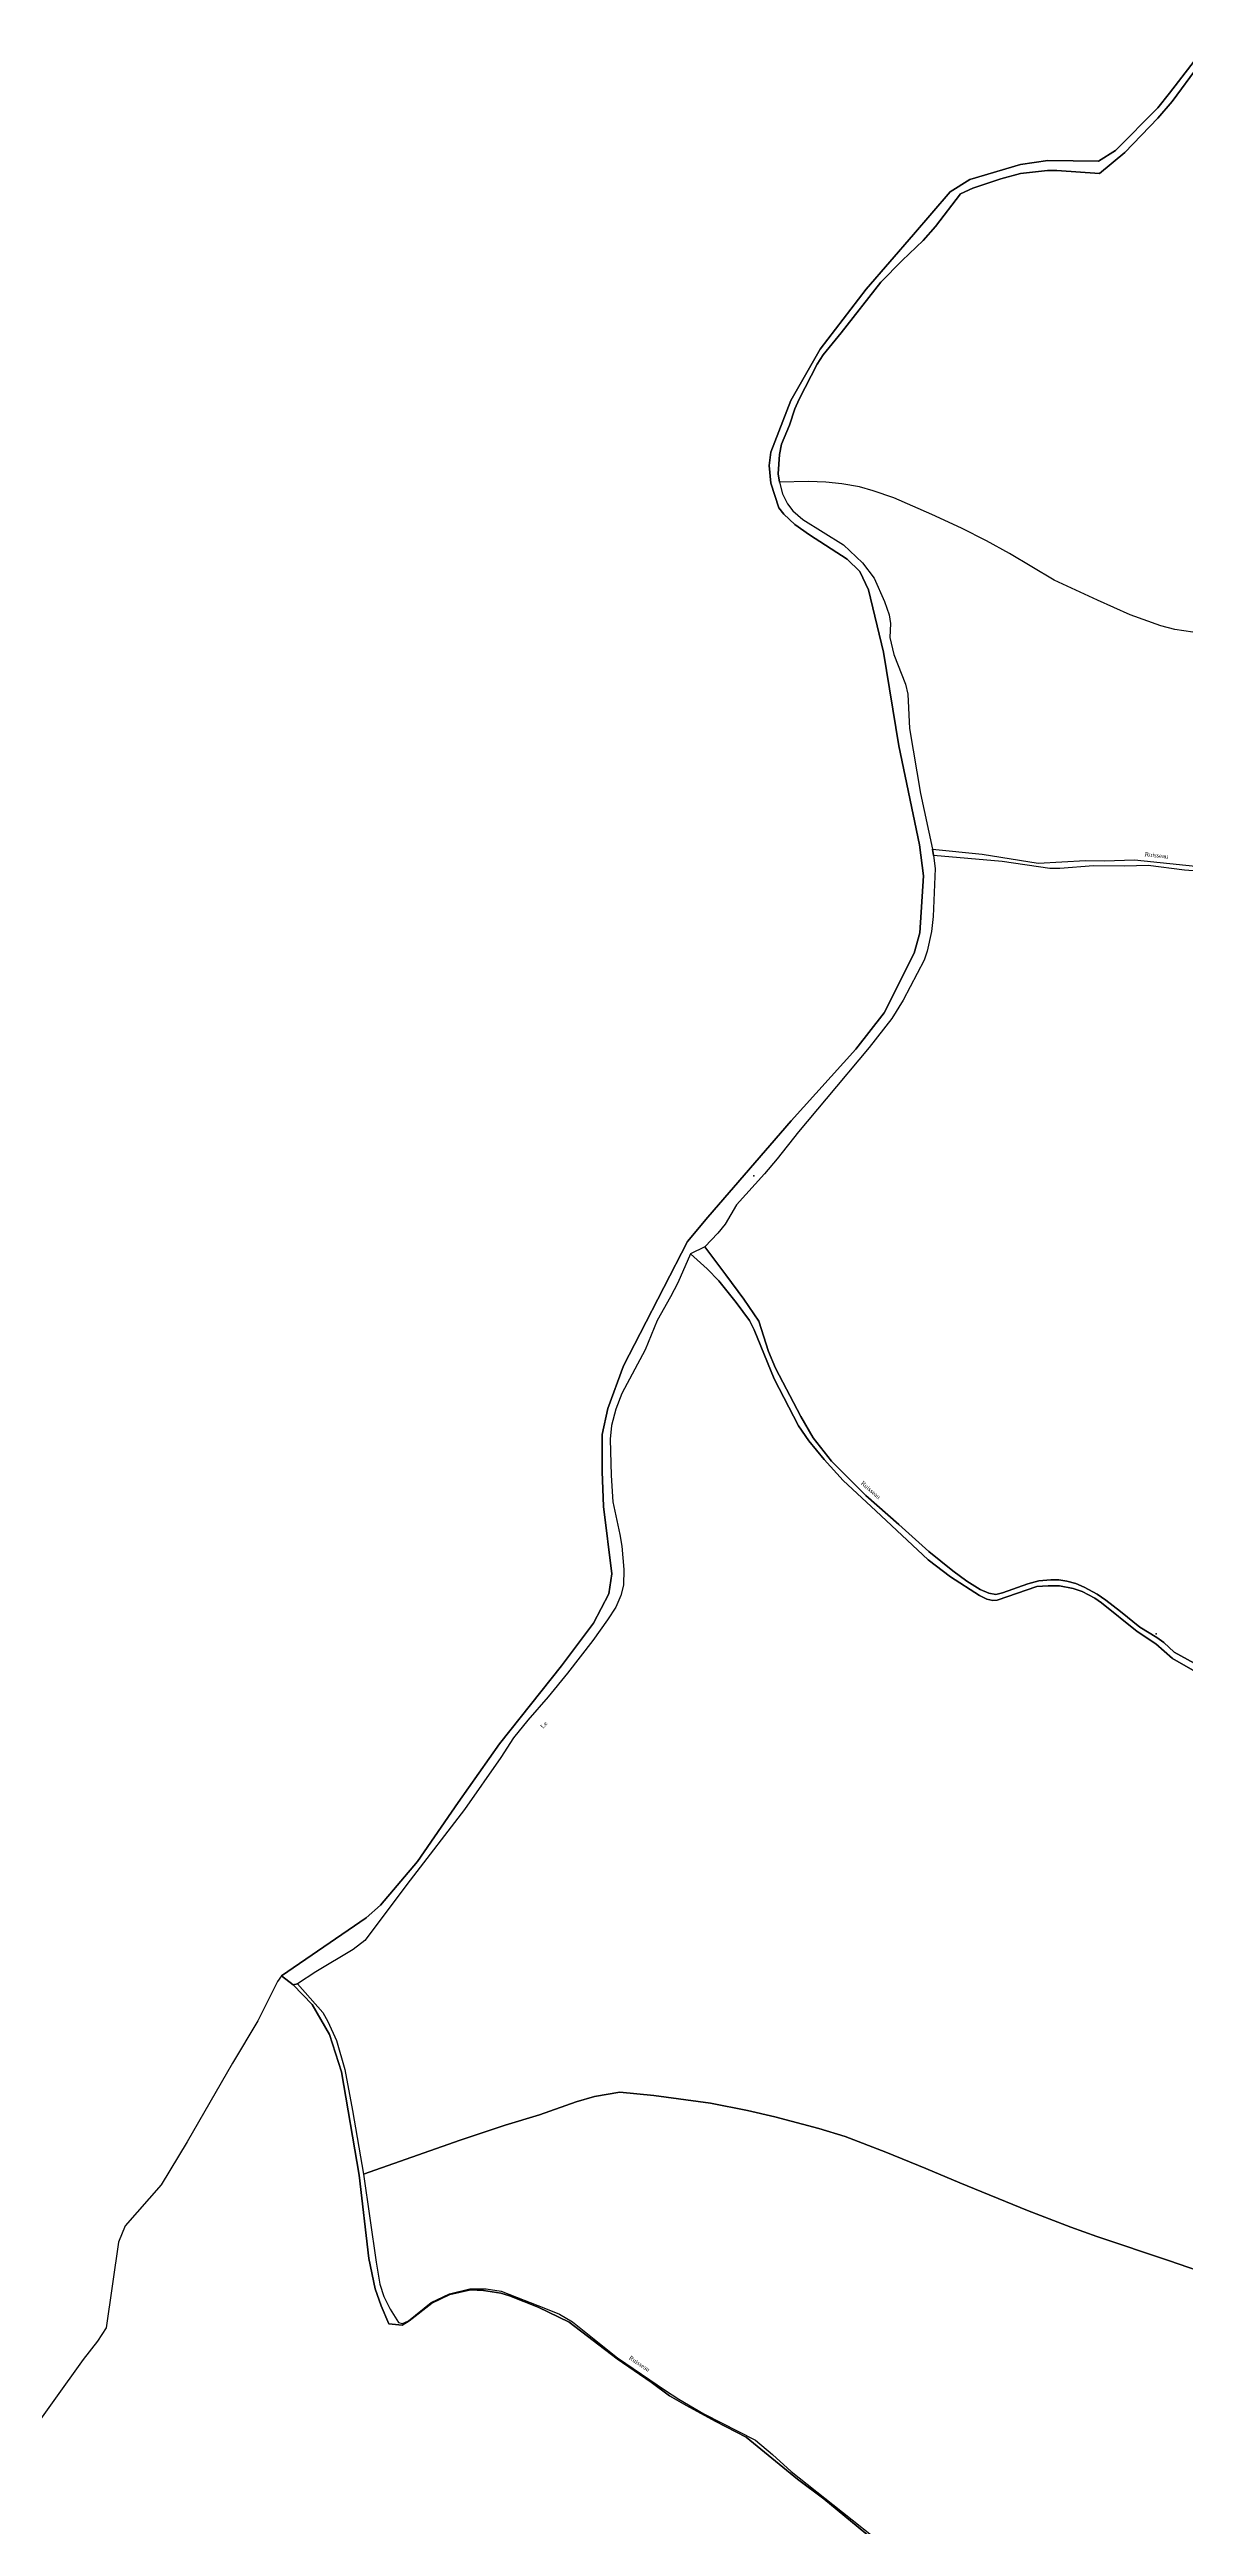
# Model space of a CAD drawing. Extents: x 1189447 to 1205702, y 6141591 to 6152844.
# Drawn here: x 1196314 to 1197110, y 6147947 to 6149681 of the extents above; entities that cross this region are included whole.
import ezdxf

# ---------------------------------------------------------------- set-up
doc = ezdxf.new("R2010")
doc.units = 0
doc.linetypes.add('CONTINU', pattern=[0])
doc.layers.get('0').update_dxf_attribs({"linetype": 'CONTINU'})
for name, color, linetype in [('1FLECHEFL', 7, 'CONTINU'), ('1LIEUDIT', 7, 'CONTINU'), ('1PARCELLE', 7, 'CONTINU'), ('1SECTION', 7, 'CONTINU'), ('1SUBDSECT', 7, 'CONTINU'), ('1TRONFLUV', 7, 'CONTINU'), ('3TRONFLUVTEX', 7, 'CONTINU')]:
    doc.layers.add(name, color=color, linetype=linetype)
doc.styles.get("Standard").update_dxf_attribs({"font": 'Times New Roman'})

# ---------------------------------------------------------------- blocks, each defined once
blk = doc.blocks.new('FLECHRU1')
blk.add_point((0, 0))

msp = doc.modelspace()

# ---------------------------------------------------------------- linework, layer by layer
at = {"layer": '1LIEUDIT'}
msp.add_lwpolyline([(1197122.71, 6149681.43), (1197098.94, 6149650.89), (1197090.76, 6149640.59), (1197061.31, 6149610.77), (1197049.37, 6149603.24), (1197013.91, 6149603.69), (1196994.59, 6149600.92), (1196959.1, 6149590.33), (1196945.47, 6149581.77), (1196919.67, 6149551.93), (1196886.64, 6149513.73), (1196854.34, 6149471.67), (1196833.75, 6149435.67), (1196819.82, 6149399.5), (1196818.5, 6149390.16), (1196819.85, 6149377.76), (1196825.46, 6149360.58), (1196828.8, 6149356.23), (1196836.52, 6149348.93), (1196846.94, 6149341.59), (1196873.17, 6149324.66), (1196882.11, 6149315.88), (1196888.09, 6149303.02), (1196898.72, 6149259.43), (1196909.37, 6149193.88), (1196923.88, 6149124.55), (1196926.77, 6149102.92), (1196924.07, 6149062.89), (1196920.15, 6149048.84), (1196899.13, 6149006.99), (1196879.2, 6148981.61), (1196833.89, 6148931.44), (1196775.61, 6148863.96), (1196761.38, 6148846.84), (1196728.22, 6148782.47), (1196716.58, 6148759.75), (1196705.6, 6148730.01), (1196701.49, 6148711.7), (1196701.49, 6148685.91), (1196702.53, 6148661.23), (1196708.32, 6148614.22), (1196706.27, 6148600.24), (1196695.4, 6148579.57), (1196673.08, 6148549.83), (1196629.69, 6148495.03), (1196600.72, 6148454.02), (1196572.23, 6148412.65), (1196546.25, 6148382.27), (1196536.34, 6148373.25), (1196476.95, 6148332.82), (1196485.02, 6148326.37), (1196498.48, 6148312.58), (1196510.61, 6148291.6), (1196518.87, 6148265.54), (1196531.25, 6148193.18), (1196538.16, 6148134.76), (1196542.49, 6148113.51), (1196546.67, 6148101.65), (1196552.19, 6148088.94), (1196561.53, 6148088.08), (1196566.39, 6148091.18), (1196582.2, 6148103.43), (1196594.79, 6148109.56), (1196609.41, 6148112.78), (1196618.46, 6148112.38), (1196630.66, 6148110.56), (1196636.74, 6148108.56), (1196656.68, 6148100.78), (1196678.43, 6148090.15), (1196712.13, 6148064.51), (1196735.93, 6148048.27), (1196748.87, 6148038.72), (1196760.31, 6148032.12), (1196780.73, 6148020.97), (1196802.41, 6148009.7), (1196838.46, 6147980.26), (1196856.9, 6147966.5), (1196895.59, 6147934.6)], dxfattribs=at)
at = {"layer": '1PARCELLE'}
for points in [[(1197115.39, 6149273.61), (1197102.67, 6149275.46), (1197093.02, 6149277.91), (1197071.47, 6149285.73), (1197048.71, 6149295.83), (1197018.28, 6149309.82), (1196987.06, 6149328.69), (1196970.94, 6149337.41), (1196953.41, 6149346.24), (1196932.59, 6149355.85), (1196905.89, 6149367.51), (1196891.53, 6149372.38), (1196881.89, 6149375.16), (1196869.47, 6149377.45), (1196858.37, 6149378.54), (1196846.1, 6149378.97), (1196825.8, 6149378.56), (1196825, 6149384.24), (1196825.79, 6149397.86), (1196827.33, 6149405.17), (1196832.88, 6149418.43), (1196836.58, 6149429.78), (1196839.62, 6149436.58), (1196852.28, 6149461.1), (1196856.46, 6149467.58), (1196868.96, 6149483.15), (1196896.7, 6149518.5), (1196911.83, 6149533.74), (1196926.45, 6149547.66), (1196935.21, 6149557.52), (1196952.65, 6149580.5), (1196961.19, 6149584.37), (1196980.88, 6149590.84), (1196994.69, 6149594.66), (1197013.52, 6149596.65), (1197020.2, 6149596.82), (1197050, 6149594.65), (1197067.65, 6149609.44), (1197090.86, 6149633.47), (1197101, 6149645.01), (1197119.9, 6149670.72)], [(1197115.39, 6149273.61), (1197102.67, 6149275.46), (1197093.02, 6149277.91), (1197071.47, 6149285.73), (1197048.71, 6149295.83), (1197018.28, 6149309.82), (1196987.06, 6149328.69), (1196970.94, 6149337.41), (1196953.41, 6149346.24), (1196932.59, 6149355.85), (1196905.89, 6149367.51), (1196891.53, 6149372.38), (1196881.89, 6149375.16), (1196869.47, 6149377.45), (1196858.37, 6149378.54), (1196846.1, 6149378.97), (1196825.8, 6149378.56), (1196827.85, 6149370.32), (1196831.44, 6149363.31), (1196835.07, 6149358.54), (1196842.08, 6149352.48), (1196870.64, 6149334.66), (1196884, 6149322.12), (1196892.05, 6149311.29), (1196899.33, 6149295.06), (1196902.6, 6149285.74), (1196903.49, 6149279.67), (1196903.14, 6149269.68), (1196905.91, 6149257.79), (1196914.02, 6149237), (1196915.69, 6149230.02), (1196916.8, 6149206.16), (1196924.72, 6149160.65), (1196932.9, 6149121.64), (1196967.88, 6149118.03), (1197007.15, 6149111.84), (1197040.22, 6149113.59), (1197053.45, 6149113.31), (1197074.52, 6149114.02), (1197117.21, 6149109.55)], [(1197121.73, 6149105.99), (1197109.55, 6149106.84), (1197084.06, 6149110.11), (1197067.65, 6149109.65), (1197045.9, 6149109.79), (1197022.25, 6149108.07), (1197015.24, 6149107.95), (1196981.72, 6149112.86), (1196933.79, 6149117.03), (1196934.95, 6149108.05), (1196933.41, 6149074.51), (1196932.24, 6149063.81), (1196929.25, 6149050.06), (1196927.06, 6149043.9), (1196912.35, 6149015.77), (1196904.49, 6149003.09), (1196888.6, 6148982.6), (1196858.54, 6148946.85), (1196839.1, 6148923.62), (1196824.22, 6148904.84), (1196815.32, 6148894.22), (1196795.61, 6148872.57), (1196787.71, 6148859.01), (1196782.51, 6148852.68), (1196773.6, 6148843.17), (1196788.34, 6148823.62), (1196800.8, 6148806.42), (1196811.29, 6148791.01), (1196818.03, 6148769.92), (1196822.92, 6148758.15), (1196840.83, 6148724.29), (1196849.49, 6148709.49), (1196862.3, 6148693.17), (1196886.25, 6148669.12), (1196909.52, 6148648.65), (1196930.46, 6148629.92), (1196947.29, 6148616.31), (1196956.99, 6148609.04), (1196966.41, 6148603.23), (1196972.39, 6148600.57), (1196977.29, 6148599.75), (1196981.96, 6148600.83), (1196999.82, 6148607.24), (1197007.58, 6148609.21), (1197015.9, 6148610.08), (1197021.51, 6148609.97), (1197027.01, 6148609.01), (1197033.53, 6148607.33), (1197039.35, 6148604.78), (1197048.3, 6148599.91), (1197054.34, 6148595.81), (1197064.7, 6148587.74), (1197078.28, 6148576.94), (1197090.12, 6148569.64), (1197094.99, 6148566.09), (1197102.39, 6148559.4), (1197116.37, 6148551.55)], [(1197115.44, 6148546.73), (1197101.25, 6148554.79), (1197089.47, 6148565.14), (1197076.36, 6148573.87), (1197051.33, 6148593.94), (1197046.65, 6148597.14), (1197037.95, 6148601.74), (1197031.58, 6148603.96), (1197021.95, 6148605.68), (1197014.01, 6148605.78), (1197006.19, 6148605.2), (1196978.21, 6148595.7), (1196975.34, 6148595.54), (1196971.17, 6148596.49), (1196965.92, 6148599.05), (1196945.51, 6148612.09), (1196930.08, 6148624.02), (1196893.23, 6148658.29), (1196870.41, 6148679.48), (1196857.1, 6148694.29), (1196846.3, 6148707.32), (1196839.02, 6148717.83), (1196822.18, 6148750.76), (1196817.32, 6148762.1), (1196808.17, 6148784.98), (1196804.78, 6148791.51), (1196795.44, 6148804.09), (1196783.39, 6148819.25), (1196775.1, 6148827.81), (1196763.42, 6148838.27), (1196754.59, 6148817.96), (1196749.46, 6148808.17), (1196740.2, 6148791.44), (1196731.63, 6148771.08), (1196715.43, 6148740.48), (1196711.08, 6148729.47), (1196708.08, 6148718.12), (1196707.08, 6148708.49), (1196707.95, 6148683.11), (1196709.11, 6148664.48), (1196713.95, 6148641.7), (1196715.43, 6148633.44), (1196716.78, 6148617.32), (1196716.43, 6148606.15), (1196714.67, 6148599.11), (1196711.05, 6148590.81), (1196705.41, 6148581.92), (1196695.07, 6148567.59), (1196677.37, 6148544.61), (1196663.86, 6148528.12), (1196649.47, 6148511.82), (1196639.5, 6148499.25), (1196630.49, 6148485.57), (1196605.06, 6148449.21), (1196567.17, 6148399.67), (1196535.23, 6148357.42), (1196527.17, 6148351.17), (1196500.99, 6148335.55), (1196488.2, 6148327.02), (1196505.79, 6148306.99), (1196509.44, 6148300.68), (1196515.42, 6148287.49), (1196521.33, 6148267.09), (1196526.71, 6148238.34), (1196534.45, 6148193.74), (1196602, 6148217.58), (1196633.59, 6148228.09), (1196657.69, 6148235.47), (1196683.3, 6148244.45), (1196696.16, 6148248.3), (1196713.87, 6148251.23), (1196737.75, 6148248.89), (1196777.56, 6148243.6), (1196803.33, 6148238.41), (1196822.49, 6148233.91), (1196853.37, 6148225.74), (1196871.88, 6148220.14), (1196900.4, 6148209.2), (1196928.24, 6148197.73), (1196952.13, 6148187.87), (1196999.68, 6148168.34), (1197029.96, 6148156.74), (1197048.22, 6148150.12), (1197099.01, 6148133.21), (1197131.45, 6148122.03)], [(1197131.45, 6148122.03), (1197099.01, 6148133.21), (1197048.22, 6148150.12), (1197029.96, 6148156.74), (1196999.68, 6148168.34), (1196952.13, 6148187.87), (1196928.24, 6148197.73), (1196900.4, 6148209.2), (1196871.88, 6148220.14), (1196853.37, 6148225.74), (1196822.49, 6148233.91), (1196803.33, 6148238.41), (1196777.56, 6148243.6), (1196737.75, 6148248.89), (1196713.87, 6148251.23), (1196696.16, 6148248.3), (1196683.3, 6148244.45), (1196657.69, 6148235.47), (1196633.59, 6148228.09), (1196602, 6148217.58), (1196534.45, 6148193.74), (1196543.16, 6148132.23), (1196545.92, 6148116.74), (1196548.6, 6148108.15), (1196553.14, 6148099.21), (1196558.84, 6148089.93), (1196561.67, 6148089.18), (1196566, 6148091.11), (1196581.82, 6148104.1), (1196594.63, 6148110.08), (1196608.76, 6148113.57), (1196620.43, 6148113.64), (1196630.75, 6148111.85), (1196661.88, 6148099.85), (1196671.72, 6148095.85), (1196680.73, 6148090.56), (1196712.35, 6148065.14), (1196746, 6148042.45), (1196755.26, 6148036.36), (1196772.72, 6148025.92), (1196808.91, 6148007.54), (1196820.83, 6147997.47), (1196833.95, 6147985.69), (1196863.29, 6147962.56), (1196904.94, 6147929.47)]]:
    msp.add_lwpolyline(points, dxfattribs=at)
at = {"layer": '1SECTION'}
msp.add_lwpolyline([(1197122.71, 6149681.43), (1197098.94, 6149650.89), (1197090.76, 6149640.59), (1197061.31, 6149610.77), (1197049.37, 6149603.24), (1197013.91, 6149603.69), (1196994.59, 6149600.92), (1196959.1, 6149590.33), (1196945.47, 6149581.77), (1196919.67, 6149551.93), (1196886.64, 6149513.73), (1196854.34, 6149471.67), (1196833.75, 6149435.67), (1196819.82, 6149399.5), (1196818.5, 6149390.16), (1196819.85, 6149377.76), (1196825.46, 6149360.58), (1196828.8, 6149356.23), (1196836.52, 6149348.93), (1196846.94, 6149341.59), (1196873.17, 6149324.66), (1196882.11, 6149315.88), (1196888.09, 6149303.02), (1196898.72, 6149259.43), (1196909.37, 6149193.88), (1196923.88, 6149124.55), (1196926.77, 6149102.92), (1196924.07, 6149062.89), (1196920.15, 6149048.84), (1196899.13, 6149006.99), (1196879.2, 6148981.61), (1196833.89, 6148931.44), (1196775.61, 6148863.96), (1196761.38, 6148846.84), (1196728.22, 6148782.47), (1196716.58, 6148759.75), (1196705.6, 6148730.01), (1196701.49, 6148711.7), (1196701.49, 6148685.91), (1196702.53, 6148661.23), (1196708.32, 6148614.22), (1196706.27, 6148600.24), (1196695.4, 6148579.57), (1196673.08, 6148549.83), (1196629.69, 6148495.03), (1196600.72, 6148454.02), (1196572.23, 6148412.65), (1196546.25, 6148382.27), (1196536.34, 6148373.25), (1196476.95, 6148332.82), (1196474.13, 6148328.77), (1196460.36, 6148301.19), (1196442.56, 6148271.56), (1196410.87, 6148216.42), (1196392.52, 6148186.36), (1196367.35, 6148157.58), (1196362.71, 6148146.3), (1196354.1, 6148086.23), (1196348.02, 6148076.96), (1196337.94, 6148064), (1196317.47, 6148035.37), (1196293.58, 6148001.89)], dxfattribs=at)
at = {"layer": '1SUBDSECT'}
msp.add_lwpolyline([(1196895.59, 6147934.6), (1196856.9, 6147966.5), (1196838.46, 6147980.26), (1196802.41, 6148009.7), (1196780.73, 6148020.97), (1196760.31, 6148032.12), (1196748.87, 6148038.72), (1196735.93, 6148048.27), (1196712.13, 6148064.51), (1196678.43, 6148090.15), (1196656.68, 6148100.78), (1196636.74, 6148108.56), (1196630.66, 6148110.56), (1196618.46, 6148112.38), (1196609.41, 6148112.78), (1196594.79, 6148109.56), (1196582.2, 6148103.43), (1196566.39, 6148091.18), (1196561.53, 6148088.08), (1196552.19, 6148088.94), (1196546.67, 6148101.65), (1196542.49, 6148113.51), (1196538.16, 6148134.76), (1196531.25, 6148193.18), (1196518.87, 6148265.54), (1196510.61, 6148291.6), (1196498.48, 6148312.58), (1196485.02, 6148326.37), (1196476.95, 6148332.82), (1196536.34, 6148373.25), (1196546.25, 6148382.27), (1196572.23, 6148412.65), (1196600.72, 6148454.02), (1196629.69, 6148495.03), (1196673.08, 6148549.83), (1196695.4, 6148579.57), (1196706.27, 6148600.24), (1196708.32, 6148614.22), (1196702.53, 6148661.23), (1196701.49, 6148685.91), (1196701.49, 6148711.7), (1196705.6, 6148730.01), (1196716.58, 6148759.75), (1196728.22, 6148782.47), (1196761.38, 6148846.84), (1196775.61, 6148863.96), (1196833.89, 6148931.44), (1196879.2, 6148981.61), (1196899.13, 6149006.99), (1196920.15, 6149048.84), (1196924.07, 6149062.89), (1196926.77, 6149102.92), (1196923.88, 6149124.55), (1196909.37, 6149193.88), (1196898.72, 6149259.43), (1196888.09, 6149303.02), (1196882.11, 6149315.88), (1196873.17, 6149324.66), (1196846.94, 6149341.59), (1196836.52, 6149348.93), (1196828.8, 6149356.23), (1196825.46, 6149360.58), (1196819.85, 6149377.76), (1196818.5, 6149390.16), (1196819.82, 6149399.5), (1196833.75, 6149435.67), (1196854.34, 6149471.67), (1196886.64, 6149513.73), (1196919.67, 6149551.93), (1196945.47, 6149581.77), (1196959.1, 6149590.33), (1196994.59, 6149600.92), (1197013.91, 6149603.69), (1197049.37, 6149603.24), (1197061.31, 6149610.77), (1197090.76, 6149640.59), (1197098.94, 6149650.89), (1197122.71, 6149681.43)], dxfattribs=at)
at = {"layer": '1TRONFLUV'}
for points in [[(1197119.9, 6149670.72), (1197101, 6149645.01), (1197090.86, 6149633.47), (1197067.65, 6149609.44), (1197050, 6149594.65), (1197020.2, 6149596.82), (1197013.52, 6149596.65), (1196994.69, 6149594.66), (1196980.88, 6149590.84), (1196961.19, 6149584.37), (1196952.65, 6149580.5), (1196935.21, 6149557.52), (1196926.45, 6149547.66), (1196911.83, 6149533.74), (1196896.7, 6149518.5), (1196868.96, 6149483.15), (1196856.46, 6149467.58), (1196852.28, 6149461.1), (1196839.62, 6149436.58), (1196836.58, 6149429.78), (1196832.88, 6149418.43), (1196827.33, 6149405.17), (1196825.79, 6149397.86), (1196825, 6149384.24), (1196825.8, 6149378.56), (1196827.85, 6149370.32), (1196831.44, 6149363.31), (1196835.07, 6149358.54), (1196842.08, 6149352.48), (1196870.64, 6149334.66), (1196884, 6149322.12), (1196892.05, 6149311.29), (1196899.33, 6149295.06), (1196902.6, 6149285.74), (1196903.49, 6149279.67), (1196903.14, 6149269.68), (1196905.91, 6149257.79), (1196914.02, 6149237), (1196915.69, 6149230.02), (1196916.8, 6149206.16), (1196924.72, 6149160.65), (1196932.9, 6149121.64), (1196933.79, 6149117.03), (1196933.79, 6149117.03), (1196934.95, 6149108.05), (1196933.41, 6149074.51), (1196932.24, 6149063.81), (1196929.25, 6149050.06), (1196927.06, 6149043.9), (1196912.35, 6149015.77), (1196904.49, 6149003.09), (1196888.6, 6148982.6), (1196858.54, 6148946.85), (1196839.1, 6148923.62), (1196824.22, 6148904.84), (1196815.32, 6148894.22), (1196795.61, 6148872.57), (1196787.71, 6148859.01), (1196782.51, 6148852.68), (1196773.6, 6148843.17), (1196763.42, 6148838.27), (1196754.59, 6148817.96), (1196749.46, 6148808.17), (1196740.2, 6148791.44), (1196731.63, 6148771.08), (1196715.43, 6148740.48), (1196711.08, 6148729.47), (1196708.08, 6148718.12), (1196707.08, 6148708.49), (1196707.95, 6148683.11), (1196709.11, 6148664.48), (1196713.95, 6148641.7), (1196715.43, 6148633.44), (1196716.78, 6148617.32), (1196716.43, 6148606.15), (1196714.67, 6148599.11), (1196711.05, 6148590.81), (1196705.41, 6148581.92), (1196695.07, 6148567.59), (1196677.37, 6148544.61), (1196663.86, 6148528.12), (1196649.47, 6148511.82), (1196639.5, 6148499.25), (1196630.49, 6148485.57), (1196605.06, 6148449.21), (1196567.17, 6148399.67), (1196535.23, 6148357.42), (1196527.17, 6148351.17), (1196500.99, 6148335.55), (1196488.2, 6148327.02), (1196485.02, 6148326.37), (1196476.95, 6148332.82), (1196536.34, 6148373.25), (1196546.25, 6148382.27), (1196572.23, 6148412.65), (1196600.72, 6148454.02), (1196629.69, 6148495.03), (1196673.08, 6148549.83), (1196695.4, 6148579.57), (1196706.27, 6148600.24), (1196708.32, 6148614.22), (1196702.53, 6148661.23), (1196701.49, 6148685.91), (1196701.49, 6148711.7), (1196705.6, 6148730.01), (1196716.58, 6148759.75), (1196728.22, 6148782.47), (1196761.38, 6148846.84), (1196775.61, 6148863.96), (1196833.89, 6148931.44), (1196879.2, 6148981.61), (1196899.13, 6149006.99), (1196920.15, 6149048.84), (1196924.07, 6149062.89), (1196926.77, 6149102.92), (1196923.88, 6149124.55), (1196909.37, 6149193.88), (1196898.72, 6149259.43), (1196888.09, 6149303.02), (1196882.11, 6149315.88), (1196873.17, 6149324.66), (1196846.94, 6149341.59), (1196836.52, 6149348.93), (1196828.8, 6149356.23), (1196825.46, 6149360.58), (1196819.85, 6149377.76), (1196818.5, 6149390.16), (1196819.82, 6149399.5), (1196833.75, 6149435.67), (1196854.34, 6149471.67), (1196886.64, 6149513.73), (1196919.67, 6149551.93), (1196945.47, 6149581.77), (1196959.1, 6149590.33), (1196994.59, 6149600.92), (1197013.91, 6149603.69), (1197049.37, 6149603.24), (1197061.31, 6149610.77), (1197090.76, 6149640.59), (1197098.94, 6149650.89), (1197122.71, 6149681.43)], [(1197121.73, 6149105.99), (1197109.55, 6149106.84), (1197084.06, 6149110.11), (1197067.65, 6149109.65), (1197045.9, 6149109.79), (1197022.25, 6149108.07), (1197015.24, 6149107.95), (1196981.72, 6149112.86), (1196933.79, 6149117.03), (1196933.79, 6149117.03), (1196932.9, 6149121.64), (1196967.88, 6149118.03), (1197007.15, 6149111.84), (1197040.22, 6149113.59), (1197053.45, 6149113.31), (1197074.52, 6149114.02), (1197117.21, 6149109.55)], [(1197116.37, 6148551.55), (1197102.39, 6148559.4), (1197094.99, 6148566.09), (1197090.12, 6148569.64), (1197078.28, 6148576.94), (1197064.7, 6148587.74), (1197054.34, 6148595.81), (1197048.3, 6148599.91), (1197039.35, 6148604.78), (1197033.53, 6148607.33), (1197027.01, 6148609.01), (1197021.51, 6148609.97), (1197015.9, 6148610.08), (1197007.58, 6148609.21), (1196999.82, 6148607.24), (1196981.96, 6148600.83), (1196977.29, 6148599.75), (1196972.39, 6148600.57), (1196966.41, 6148603.23), (1196956.99, 6148609.04), (1196947.29, 6148616.31), (1196930.46, 6148629.92), (1196909.52, 6148648.65), (1196886.25, 6148669.12), (1196862.3, 6148693.17), (1196849.49, 6148709.49), (1196840.83, 6148724.29), (1196822.92, 6148758.15), (1196818.03, 6148769.92), (1196811.29, 6148791.01), (1196800.8, 6148806.42), (1196788.34, 6148823.62), (1196773.6, 6148843.17), (1196763.42, 6148838.27), (1196763.42, 6148838.27), (1196775.1, 6148827.81), (1196783.39, 6148819.25), (1196795.44, 6148804.09), (1196804.78, 6148791.51), (1196808.17, 6148784.98), (1196817.32, 6148762.1), (1196822.18, 6148750.76), (1196839.02, 6148717.83), (1196846.3, 6148707.32), (1196857.1, 6148694.29), (1196870.41, 6148679.48), (1196893.23, 6148658.29), (1196930.08, 6148624.02), (1196945.51, 6148612.09), (1196965.92, 6148599.05), (1196971.17, 6148596.49), (1196975.34, 6148595.54), (1196978.21, 6148595.7), (1197006.19, 6148605.2), (1197014.01, 6148605.78), (1197021.95, 6148605.68), (1197031.58, 6148603.96), (1197037.95, 6148601.74), (1197046.65, 6148597.14), (1197051.33, 6148593.94), (1197076.36, 6148573.87), (1197089.47, 6148565.14), (1197101.25, 6148554.79), (1197115.44, 6148546.73)], [(1196895.59, 6147934.6), (1196856.9, 6147966.5), (1196838.46, 6147980.26), (1196802.41, 6148009.7), (1196780.73, 6148020.97), (1196760.31, 6148032.12), (1196748.87, 6148038.72), (1196735.93, 6148048.27), (1196712.13, 6148064.51), (1196678.43, 6148090.15), (1196656.68, 6148100.78), (1196636.74, 6148108.56), (1196630.66, 6148110.56), (1196618.46, 6148112.38), (1196609.41, 6148112.78), (1196594.79, 6148109.56), (1196582.2, 6148103.43), (1196566.39, 6148091.18), (1196561.53, 6148088.08), (1196552.19, 6148088.94), (1196546.67, 6148101.65), (1196542.49, 6148113.51), (1196538.16, 6148134.76), (1196531.25, 6148193.18), (1196518.87, 6148265.54), (1196510.61, 6148291.6), (1196498.48, 6148312.58), (1196485.02, 6148326.37), (1196488.2, 6148327.02), (1196488.2, 6148327.02), (1196505.79, 6148306.99), (1196509.44, 6148300.68), (1196515.42, 6148287.49), (1196521.33, 6148267.09), (1196526.71, 6148238.34), (1196534.45, 6148193.74), (1196543.16, 6148132.23), (1196545.92, 6148116.74), (1196548.6, 6148108.15), (1196553.14, 6148099.21), (1196558.84, 6148089.93), (1196561.67, 6148089.18), (1196566, 6148091.11), (1196581.82, 6148104.1), (1196594.63, 6148110.08), (1196608.76, 6148113.57), (1196620.43, 6148113.64), (1196630.75, 6148111.85), (1196661.88, 6148099.85), (1196671.72, 6148095.85), (1196680.73, 6148090.56), (1196712.35, 6148065.14), (1196746, 6148042.45), (1196755.26, 6148036.36), (1196772.72, 6148025.92), (1196808.91, 6148007.54), (1196820.83, 6147997.47), (1196833.95, 6147985.69), (1196863.29, 6147962.56), (1196904.94, 6147929.47)]]:
    msp.add_lwpolyline(points, dxfattribs=at)

# ---------------------------------------------------------------- block references
at = {"layer": '1FLECHEFL'}
for p, rotation in [((1196807.75, 6148892.82), 50.5), ((1197089.72, 6148572.12), 141.6)]:
    msp.add_blockref('FLECHRU1', p, dxfattribs=dict(at, rotation=rotation))

# ---------------------------------------------------------------- texts
at = {"layer": '3TRONFLUVTEX'}
for s, rotation, p in [('Ruisseau', 354.3, (1197081.58, 6149116.61)), ('Ruisseau', 318.9, (1196882.53, 6148677.2)), ('Le', 48.5, (1196660.2, 6148505.55)), ('Ruisseau', 326.2, (1196719.99, 6148064.55))]:
    msp.add_text(s, height=3, rotation=rotation, dxfattribs=at).set_placement(p)

doc.saveas('drawing.dxf')
